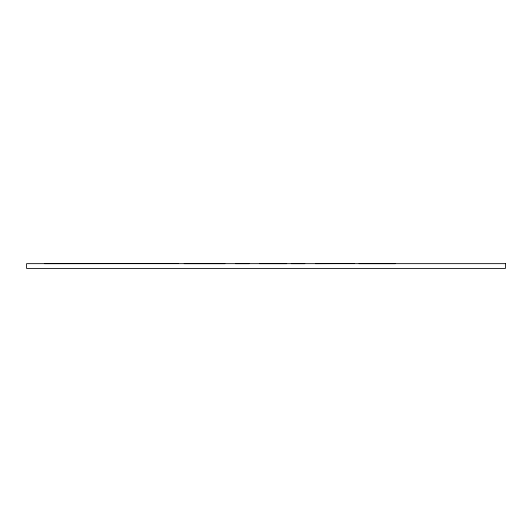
<?xml version="1.0" encoding="UTF-8"?>
<svg xmlns="http://www.w3.org/2000/svg" width="532" height="532" viewBox="0 0 532 532"><rect width="100%" height="100%" fill="white"/><g stroke="black" fill="none" stroke-linecap="round" stroke-linejoin="round"><path stroke-width="0.8" d="M178.18 263.553L44.542 263.659M354.558 263.553L315.37 263.659M395.263 263.659L359.087 263.659M304.809 263.659L291.243 263.659M286.721 263.659L259.583 263.659M249.036 263.659L235.47 263.659M224.916 263.659L184.212 263.659M505.4 263.659L26.6 263.659L26.6 268.447L505.4 268.447L505.4 263.659"/></g></svg>
